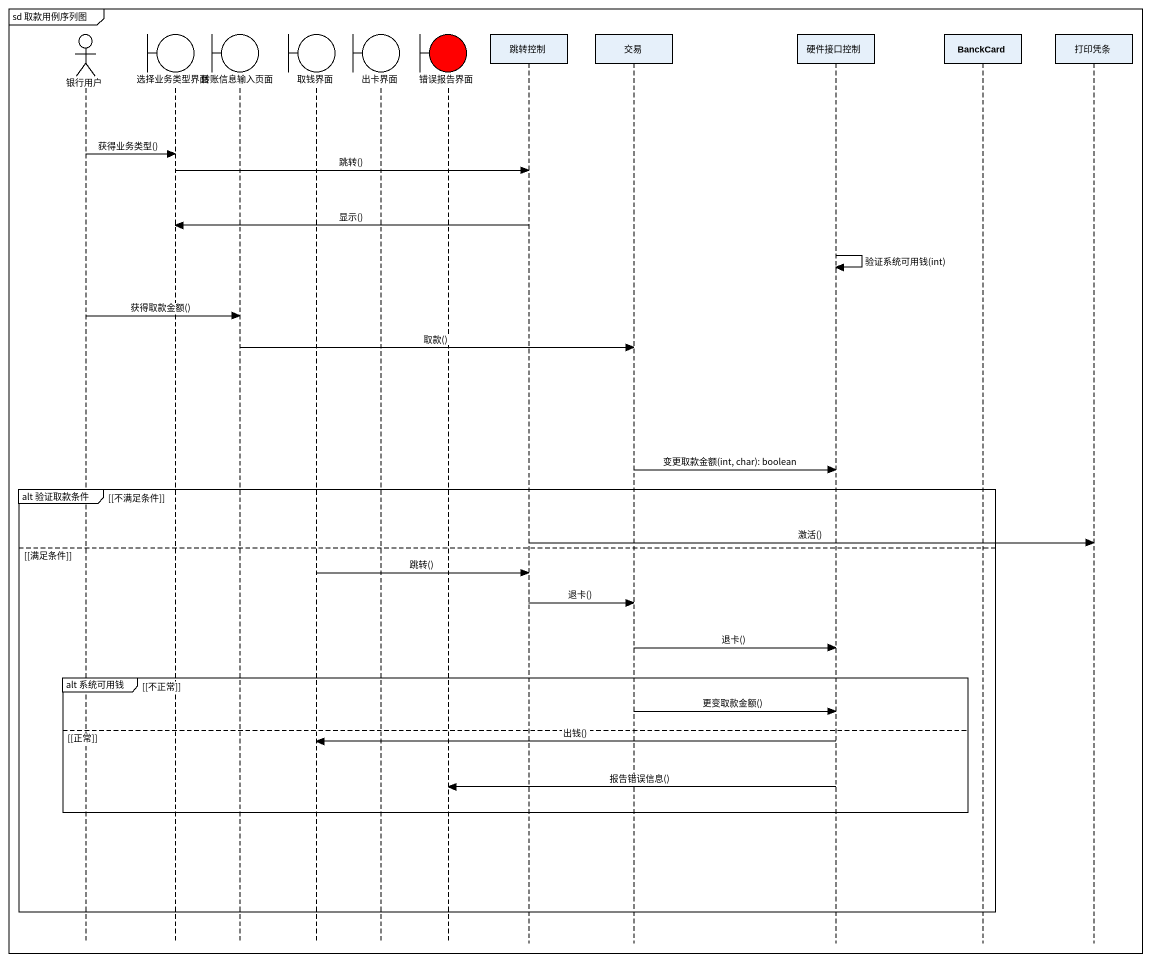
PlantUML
@startuml
mainframe sd 取款用例序列图
hide footbox
actor 银行用户
boundary 选择业务类型界面
boundary 转账信息输入页面
boundary 取钱界面
boundary 出卡界面
boundary 错误报告界面 #FF0000
participant 跳转控制
participant 交易
participant 硬件接口控制
participant BanckCard
participant 打印凭条

银行用户 -> 选择业务类型界面 : 获得业务类型()
选择业务类型界面 -> 跳转控制 : 跳转()
跳转控制 -> 选择业务类型界面 : 显示()
硬件接口控制 -> 硬件接口控制 : 验证系统可用钱(int)
银行用户 -> 转账信息输入页面 : 获得取款金额()
转账信息输入页面 -> 交易 : 取款()
交易 -> 硬件接口控制 : 变更取款金额(int, char): boolean
group alt 验证取款条件 [[不满足条件]]
  跳转控制 -> 打印凭条 : 激活()
else [满足条件]
  取钱界面 -> 跳转控制 : 跳转()
  跳转控制 -> 交易 : 退卡()
  交易 -> 硬件接口控制 : 退卡()
  group alt 系统可用钱 [[不正常]]
    交易 -> 硬件接口控制 : 更变取款金额()
  else [正常]
    硬件接口控制 -> 取钱界面 : 出钱()
    硬件接口控制 -> 错误报告界面 : 报告错误信息()
  end
end
@enduml
